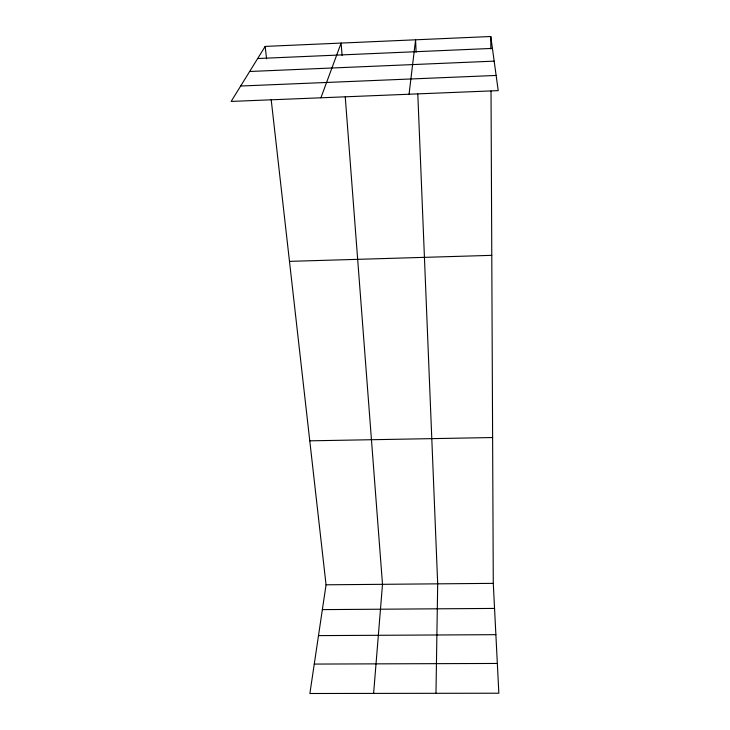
<?xml version="1.0" encoding="UTF-8"?>
<svg xmlns="http://www.w3.org/2000/svg" width="730" height="730" viewBox="0 0 730 730"><rect width="100%" height="100%" fill="white"/><g stroke="black" fill="none" stroke-linecap="round" stroke-linejoin="round"><path stroke-width="1.09" d="M435.974 693.308L437.69 583.845L417.797 94.015M373.614 693.409L382.502 584.319L345.254 96.953M409.055 94.234L415.589 39.803L416.1 52.222M271.186 99.599L326.054 584.803L309.885 693.5L498.845 693.217L493.279 583.361L491.025 91.058M320.917 97.793L341.129 43.07L342.078 55.416M265.163 46.41L231.154 101.424L498.225 90.629L490.779 36.5L265.163 46.41L266.578 58.856M257.672 58.528L492.412 48.399M249.66 71.485L494.164 61.137M240.672 86.021L496.135 75.446M289.481 261.367L491.783 255.345M309.776 440.829L492.613 437.544M326.054 584.803L493.279 583.361M322.359 609.614L494.548 608.418M318.499 635.611L495.88 634.671M314.265 664.072L497.34 663.451M490.779 36.5L490.834 49.001"/></g></svg>
